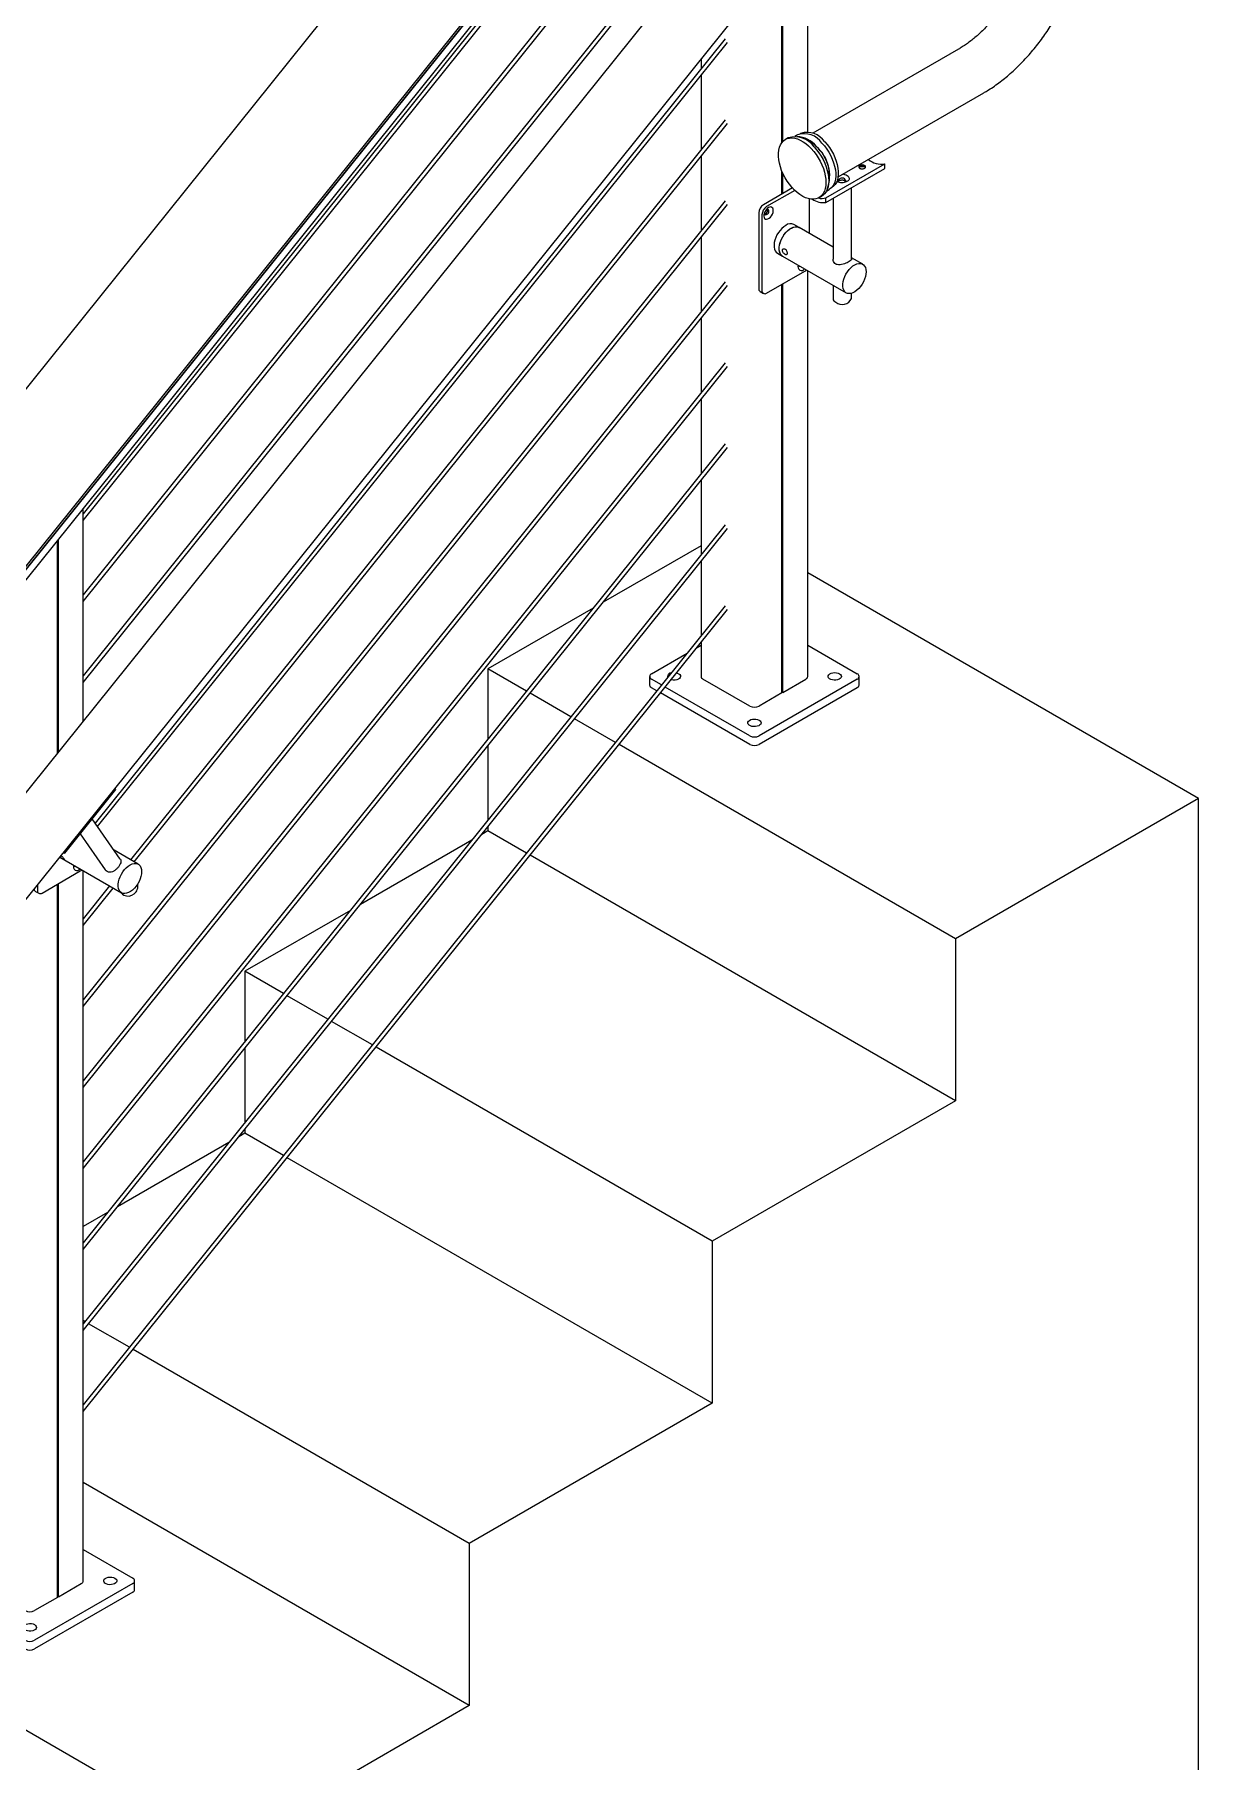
# Model space of a CAD drawing. Header units: inches. Extents: x 0.03 to 2.74, y 0.01 to 1.91.
# Drawn here: x 0.2746 to 0.419, y 0.3838 to 0.598 of the extents above; entities that cross this region are included whole.
import ezdxf

# ---------------------------------------------------------------- set-up
doc = ezdxf.new("R2010")
doc.units = ezdxf.units.IN
doc.header["$MEASUREMENT"] = 0

msp = doc.modelspace()

# ---------------------------------------------------------------- linework, layer by layer
at = {"linetype": 'Continuous', "lineweight": 15}
for p, q in [((0.3675282798055092, 0.6709984861717827), (0.1666186985616224, 0.4210688641144789)), ((0.3785636259328151, 0.6623621443081275), (0.1776540377750752, 0.4124325207544982)), ((0.3785926226327256, 0.6623208730026611), (0.1776830206472795, 0.412391251446295)), ((0.1777568329429984, 0.4128781000727161), (0.3786664211007383, 0.6628077176384486)), ((0.1781674328510307, 0.4116925530597294), (0.3790770348364768, 0.6616221736181127)), ((0.3602993969867275, 0.6376191742958668), (0.2806515188677748, 0.5385379699147034)), ((0.2806515188677748, 0.5377066740758829), (0.3605965543930593, 0.6371575353372463)), ((0.3602993969867275, 0.6275731521243598), (0.2806515188677748, 0.5284919477431964)), ((0.2806515188677748, 0.5276606479124447), (0.3605965543930593, 0.6271115131657393)), ((0.3575311593431454, 0.6140834628473366), (0.2806515188677748, 0.5184459215797583)), ((0.2806515188677748, 0.5176146257409379), (0.3572445732182069, 0.6128956545657802)), ((0.3570284461702328, 0.6078743357713087), (0.2065555062729919, 0.4206874311410502)), ((0.2130521221681622, 0.415468378546371), (0.3635234165683648, 0.60265325243604)), ((0.3705478083539432, 0.5858862957370476), (0.3705478083539432, 0.6027131798846208)), ((0.3673496880660267, 0.5845855974518831), (0.3673496880660267, 0.6010335036202471)), ((0.367465681779522, 0.5847187613841752), (0.367465681779522, 0.6011004653657271)), ((0.3602993969867275, 0.5974350776259766), (0.282120090405209, 0.500180766501963)), ((0.282431808386174, 0.4997372435567726), (0.3605965543930593, 0.5969734466512184)), ((0.389264175637501, 0.5961616207965746), (0.3711854453701449, 0.585724991963121)), ((0.3573078626295043, 0.5949211537549179), (0.3573078626295043, 0.5937136424738968)), ((0.3573078626295043, 0.5928823387718408), (0.3573078626295043, 0.5836676163104587)), ((0.374310188935088, 0.5803121865580843), (0.392388919202444, 0.5907488153915379)), ((0.3602993969867275, 0.5873890554544697), (0.2865326773874952, 0.4956239542139969)), ((0.2869891161415951, 0.4953604617696208), (0.3605965543930593, 0.5869274164958492)), ((0.368119434987305, 0.5851578047495852), (0.367771446932966, 0.5849569155218628)), ((0.3692959169727313, 0.5855483083197959), (0.3689552576026807, 0.5853516498514588)), ((0.3696647364664672, 0.5857131164361941), (0.3696016682984691, 0.5856767079577849)), ((0.3573078626295043, 0.5828363205922651), (0.3573078626295043, 0.5736215941389518)), ((0.3673496880660267, 0.5781954696923729), (0.3673496880660267, 0.5810032823155329)), ((0.367465681779522, 0.5782624314378528), (0.367465681779522, 0.5807361952673181)), ((0.3727898672071839, 0.5777357836213768), (0.3800975610374773, 0.5819544254732885)), ((0.3727898672071839, 0.5771527540875913), (0.3800975610374773, 0.581371395939503)), ((0.3800975610374773, 0.581371395939503), (0.3800975610374773, 0.5819544254732885)), ((0.3686456829161774, 0.5789436315942911), (0.3650413875862141, 0.576862916189576)), ((0.3689383117487272, 0.5786438184313166), (0.3654473759542272, 0.5766285440934723)), ((0.372871609692411, 0.5785676025401495), (0.3732122690624617, 0.5787642610084865)), ((0.3734763575094057, 0.5789648228691242), (0.3735394256774037, 0.5790012313475332)), ((0.3759796770436715, 0.5701219211414655), (0.3759796770436715, 0.5789941917940034)), ((0.3602993969867275, 0.5773430332829628), (0.2806515188677748, 0.4782618284028081)), ((0.2806515188677748, 0.4774305305680219), (0.3605965543930593, 0.5768813943243423)), ((0.3707599530225305, 0.5733035293775538), (0.3707599530225305, 0.5775880890806706)), ((0.3719377762954588, 0.5777398389876255), (0.3722857643497977, 0.5779407282153479)), ((0.3727898672071839, 0.5771527540875913), (0.3727898672071839, 0.5777357836213768)), ((0.373683088631014, 0.5776683995918989), (0.373683088631014, 0.5701225358988684)), ((0.3644614121048845, 0.5758583691917172), (0.3644614121048845, 0.5664820812993865)), ((0.3648674004728977, 0.5756239970956135), (0.3648674004728977, 0.5662477092032828)), ((0.369476824853003, 0.5740442647540848), (0.3688388559718524, 0.574412556349866)), ((0.373683088631014, 0.5716160403612486), (0.369476824853003, 0.5740442647540848)), ((0.3573078626295043, 0.5727902944288269), (0.3573078626295043, 0.5635755679755137)), ((0.3667884975235758, 0.5708608481287517), (0.3674264664047265, 0.5704925565329705)), ((0.3674264664047265, 0.5704925565329705), (0.3753141426302026, 0.565939097971094)), ((0.377364501078479, 0.5694908061922082), (0.3759796770436715, 0.5702902480909033)), ((0.3654473759542272, 0.5659127836508578), (0.370179977541201, 0.5686448563932143)), ((0.3705478083539432, 0.5183666892993971), (0.3705478083539432, 0.5686906449702427)), ((0.3602993969867275, 0.5672970071195247), (0.2806515188677748, 0.4682158047343269)), ((0.2806515188677748, 0.4673845066500452), (0.3605965543930593, 0.5668353721528353)), ((0.3646313131310175, 0.5661065483821744), (0.3650373014990307, 0.5658721762860708)), ((0.3673496880660267, 0.5163243301189212), (0.3673496880660267, 0.5670109726978001)), ((0.367465681779522, 0.5163912918644012), (0.367465681779522, 0.5670779344432801)), ((0.373683088631014, 0.5668806845896311), (0.373683088631014, 0.5652367913589257)), ((0.3759796770436715, 0.5652367913589257), (0.3759796770436715, 0.5658853204996344)), ((0.3573078626295043, 0.5627442722573199), (0.3573078626295043, 0.5535295458040067)), ((0.3602993969867275, 0.5572509849480177), (0.2806515188677748, 0.4581697805668544)), ((0.2806515188677748, 0.4573384827320683), (0.3605965543930593, 0.5567893499813285)), ((0.3573078626295043, 0.5526982480898475), (0.3573078626295043, 0.5434835216365342)), ((0.3602993969867275, 0.5472049607805453), (0.2806515188677748, 0.4481237563993818)), ((0.2806515188677748, 0.4472924585645958), (0.3605965543930593, 0.5467433238178903)), ((0.3573078626295043, 0.5426522239223749), (0.3573078626295043, 0.5334374984670445)), ((0.2806515257816279, 0.5128621622905514), (0.2806515257816279, 0.5391817829551235)), ((0.3602993969867275, 0.5371589386090383), (0.2806515188677748, 0.4380777322319093)), ((0.2806515188677748, 0.4372464363930889), (0.3605965543930593, 0.5366973016463834)), ((0.2774534054937115, 0.5088837444276937), (0.2774534054937115, 0.5352033611003347)), ((0.2775694061210598, 0.509028041855419), (0.2775694061210598, 0.5353476585280599)), ((0.3573078660864307, 0.5345667074964837), (0.3451802487044831, 0.5275655830050103)), ((0.3573078626295043, 0.5326061997549024), (0.3573078626295043, 0.5233914747985633)), ((0.4190255546150015, 0.5032329670966259), (0.3705478048970166, 0.5312185763183769)), ((0.3602993969867275, 0.5271129144415658), (0.2806515188677748, 0.4280317100604024)), ((0.2806515188677748, 0.4272004102296508), (0.3605965543930593, 0.5266512774789108)), ((0.3439333698667703, 0.526845775173539), (0.3308692019436011, 0.5193039915628715)), ((0.3511683610747677, 0.5187015020180795), (0.3555893898716917, 0.52125370761732)), ((0.3568362687094045, 0.5219735154487911), (0.3573078626295043, 0.522245760823959)), ((0.3573078626295043, 0.522560176335917), (0.3573078626295043, 0.5183666892993971)), ((0.3705478048970167, 0.5222457628196002), (0.3766873099086798, 0.5187015020180795)), ((0.3356515106774531, 0.5165432234954195), (0.3308692019436011, 0.5193039915628715)), ((0.3308692019436011, 0.5193039915628715), (0.3308692019436011, 0.510594076244666)), ((0.3509281288779528, 0.5183666912950383), (0.3509281288779528, 0.5172951152507769)), ((0.3769275386485682, 0.5172951132551357), (0.3769275386485682, 0.5183666892993971)), ((0.3411674310793446, 0.5133589504265655), (0.3361079459746263, 0.5162797290069993)), ((0.3524190667301725, 0.5173098595744136), (0.3511683610747677, 0.5180318765807146)), ((0.3518307012881036, 0.5165779396700743), (0.3511683610747677, 0.5169603005364533)), ((0.3633478600103942, 0.5099292254615571), (0.3522871400422033, 0.5163144431860129)), ((0.3633478600103942, 0.5110008015058186), (0.3528755054842723, 0.517046363090352)), ((0.3633478530965411, 0.5146837454026079), (0.3575480948263192, 0.5180318745850735)), ((0.3673496880660267, 0.5163243301189212), (0.3645078040592002, 0.5146837454026079)), ((0.3766873099086797, 0.5180318765807146), (0.3645078109730533, 0.5110008015058186)), ((0.3766873099086797, 0.5169603005364533), (0.3645078109730533, 0.5099292254615571)), ((0.367465681779522, 0.5163912918644012), (0.3703075657863486, 0.5180318765807146)), ((0.3466833480243096, 0.5101746793533528), (0.3416238663765178, 0.5130954559381453)), ((0.3308692019436011, 0.5097627775325239), (0.3308692019436011, 0.5005480530751762)), ((0.3888668019304532, 0.4858226897600093), (0.3471397867784094, 0.5099111828692914)), ((0.2783659303954028, 0.4964597164408669), (0.2846945811433088, 0.5043325002992284)), ((0.2846945811433088, 0.5043325002992284), (0.2845976765782287, 0.5044703747275744)), ((0.4190255546150015, 0.5032329670966259), (0.3888668019304532, 0.4858226897600093)), ((0.4190255546150015, 0.3625886412267956), (0.4190255546150015, 0.5032329670966259)), ((0.2852575623737132, 0.4957167173989323), (0.2817641998167743, 0.5006871352460226)), ((0.3308692019436011, 0.4992119437269178), (0.3301120244072627, 0.4987748344393225)), ((0.3308692019436011, 0.4997167533650514), (0.3308692019436011, 0.4992119437269178)), ((0.3356515106774531, 0.4964511756594657), (0.3308692019436011, 0.4992119437269178)), ((0.2802665486131923, 0.4988240688544374), (0.2833780867187101, 0.4943969008472465)), ((0.3288651455695499, 0.4980550266078513), (0.3150438070238955, 0.4900761377008708)), ((0.2777537363586171, 0.4959565739765945), (0.2854178600578873, 0.4915321695411023)), ((0.2781896478828565, 0.496498838856841), (0.2783659303954028, 0.4964597164408669)), ((0.2783659303954028, 0.4964597164408669), (0.2782690258303226, 0.496597590869213)), ((0.2874682185061638, 0.4950838797581822), (0.2844966859259651, 0.4967993090027928)), ((0.3888668019304532, 0.4657306419240556), (0.3361079459746263, 0.4961876811710456)), ((0.275551093381912, 0.4915058592127974), (0.2802836949688857, 0.4942379319551539)), ((0.2775694061210598, 0.404219134054638), (0.2775694061210598, 0.4926710120005366)), ((0.2806515257816279, 0.4061945274983515), (0.2806515257816279, 0.4942837185362167)), ((0.2747350305587022, 0.491699623944114), (0.2751410189267154, 0.4914652518480104)), ((0.2749711179005824, 0.4924950143836668), (0.2749711179005824, 0.4918407807732912)), ((0.2774534054937115, 0.4041521683178756), (0.2774534054937115, 0.4926040462637742)), ((0.2839326537898891, 0.4923895543048303), (0.2806515188677748, 0.4883078520712891)), ((0.2806515188677748, 0.4874765542365031), (0.2843890925439889, 0.4921260598644885)), ((0.2853735076902368, 0.4915577619282946), (0.2854455638672677, 0.4914552443701117)), ((0.3137969281861827, 0.4893563298693997), (0.3007104492590529, 0.4818016663903012)), ((0.3888668019304532, 0.4858226897600093), (0.3888668019304532, 0.4657306419240556)), ((0.305500926710345, 0.4790361826226474), (0.3007104492590529, 0.4818016663903012)), ((0.3007104492590529, 0.4818016663903012), (0.3007104492590529, 0.4730768736435515)), ((0.3110168471122365, 0.4758519095537934), (0.3059573620075182, 0.4787726881342272)), ((0.3165327640572015, 0.4726676384805807), (0.3114732824094098, 0.4755884150653732)), ((0.3007104492590529, 0.4722455759293923), (0.3007104492590529, 0.4630308514720446)), ((0.3587080492459049, 0.448320364587439), (0.3169892028113013, 0.4724041419965193)), ((0.3888668019304532, 0.4657306419240556), (0.3587080492459049, 0.448320364587439)), ((0.2987287038889624, 0.4605655808047205), (0.2849073722571611, 0.4525866958890223)), ((0.3007104492590529, 0.4617096180553562), (0.2999755896405283, 0.4612853926274741)), ((0.3007104492590529, 0.4621995517619197), (0.3007104492590529, 0.4617096180553562)), ((0.305500926710345, 0.4589441342877024), (0.3007104492590529, 0.4617096180553562)), ((0.3587080492459049, 0.428228316252494), (0.3059573620075182, 0.4586806397992821)), ((0.2836604865055952, 0.4518668840662688), (0.2806515223247013, 0.4501298460185332)), ((0.3587080492459049, 0.448320364587439), (0.3587080492459049, 0.428228316252494)), ((0.2808662631451285, 0.43834486818203), (0.2806515223247013, 0.4384688354189458)), ((0.2863821800900935, 0.4351605971088174), (0.2813226984423017, 0.4380813736936098)), ((0.3285492965613567, 0.4108180389158773), (0.2868386188441933, 0.4348971006247559)), ((0.3587080492459049, 0.428228316252494), (0.3285492965613567, 0.4108180389158773)), ((0.3285492965613567, 0.3907259945728634), (0.2806515223247013, 0.418376791075932)), ((0.2806515154108482, 0.4100735970272721), (0.2867910204225114, 0.4065293362257515)), ((0.3285492965613567, 0.4108180389158773), (0.3285492965613567, 0.3907259945728634)), ((0.2867910204225114, 0.4058597107883866), (0.2746115214868849, 0.3988286357134905)), ((0.2775694061210598, 0.404219134054638), (0.2804112763001803, 0.4058597107883866)), ((0.2870312491623997, 0.4051229494587732), (0.2870312491623997, 0.406194523507069)), ((0.2867910204225114, 0.4047881367400907), (0.2746115214868849, 0.3977570616651946)), ((0.2774534054937115, 0.4041521683178756), (0.2746115214868849, 0.4025115836015622)), ((0.2983905438768084, 0.3733157172362467), (0.2566880348770852, 0.3973900632449236)), ((0.3285492965613567, 0.3907259945728634), (0.2983905438768084, 0.3733157172362467))]:
    msp.add_line(p, q, dxfattribs=at)
at = {"linetype": 'Continuous', "lineweight": 15, "flags": 128}
for points in [[(0.3709796476187054, 0.5838433599738918), (0.3712938131036685, 0.5834862712889909), (0.371587769396014, 0.5830991733610625), (0.3718574027531459, 0.5826874908385854), (0.3720989174697113, 0.5822570156575494), (0.3723089326715431, 0.5818137872926031), (0.3724844892295137, 0.5813640248948724), (0.3726231258119186, 0.5809140434685413), (0.3727229065398893, 0.5804701580670988), (0.3727824140735398, 0.5800385999621348), (0.3728008256643509, 0.5796254328199223), (0.3727778854997579, 0.579236440924748), (0.3727138977892971, 0.5788771092186084), (0.3726097751615783, 0.5785524596365719), (0.372466983353459, 0.5782670590854518), (0.3722875135546326, 0.5780249156509997), (0.3720738893214814, 0.5778294267034493), (0.3718291112662518, 0.5776833389730142), (0.3715566224877886, 0.5775886966515391), (0.3712602325191512, 0.5775468373934323), (0.3709441173276133, 0.5775583364286286), (0.3706127017791603, 0.5776230424789419), (0.3702706527246361, 0.5777400418300356), (0.3699227545503875, 0.5779076982390564), (0.3695739091782638, 0.5781236529346354), (0.3692289977885554, 0.5783848725070864), (0.3688928669922866, 0.5786876968102831), (0.3685702389511264, 0.5790278668967438), (0.3682656422388568, 0.5794006208174919), (0.3679833496166948, 0.5798007135758737), (0.367727329636321, 0.5802225249051589), (0.3675011705874955, 0.5806601430919595), (0.3673080459287923, 0.5811074248519531), (0.3671506658906274, 0.5815580951236229), (0.3670312498198465, 0.5820058109365599), (0.3669514639550474, 0.5824443091070799), (0.3669124352542856, 0.5828674142233815), (0.3669147099119562, 0.5832691983189026), (0.3669582464449406, 0.5836440167990518), (0.367042450261872, 0.5839866082427315), (0.3671661252661639, 0.5842921702444901), (0.3673275429945405, 0.5845563993403203), (0.3675244357031844, 0.584775598789153), (0.3677540378508547, 0.5849466945444746), (0.3680131275820058, 0.5850672671936687), (0.3682980612960529, 0.5851356437756776), (0.3686048566136091, 0.5851508498856124), (0.3689291923764855, 0.5851126815295147), (0.3692665123554878, 0.5850216692067073), (0.3696120943889472, 0.5848790859001439), (0.3699610780381329, 0.584686947079004), (0.3703085752089016, 0.5844479388543118), (0.370649690893257, 0.5841654219728131), (0.3709796476187054, 0.5838433599738918)], [(0.3713276356730444, 0.5840442492016142), (0.3716418011580075, 0.5836871605167133), (0.371935757450353, 0.583300062588785), (0.3722053908074849, 0.5828883800663078), (0.3724469055240502, 0.5824579048852718), (0.3726569207258821, 0.5820146765203256), (0.3728324772838527, 0.5815649141225949), (0.3729711138662576, 0.5811149326962638), (0.3730708945942283, 0.5806710472948212), (0.3731304021278787, 0.5802394891898572), (0.3731488137186899, 0.5798263220476447), (0.3731258735540968, 0.5794373301524705), (0.3730618858436361, 0.5790779984463308), (0.3729577632159173, 0.5787533488642943), (0.372814971407798, 0.5784679483131743), (0.3726355016089716, 0.5782258048787221), (0.3724218773758204, 0.5780303159311717), (0.3722857643497977, 0.5779407282153479)], [(0.372311629074253, 0.5845015636300301), (0.3726181616653913, 0.5841521307529286), (0.372904014921901, 0.583772441088951), (0.37316486077174, 0.5833682585806158), (0.3733967444909341, 0.5829456905115556), (0.3735961400144009, 0.5825111715439829), (0.3737600398160412, 0.582071260138633), (0.3738859479948851, 0.5816326425460467), (0.3739719632413293, 0.5812019651532453), (0.3740167719232845, 0.5807857506525268), (0.374019710310853, 0.58039031421675), (0.3739807161793567, 0.5800216477287883), (0.3739003910340155, 0.5796853439406765), (0.3737799517129756, 0.579386488686927), (0.3736212234734557, 0.5791296329403631), (0.3734266123363355, 0.5789186491000011), (0.3732122690624617, 0.5787642610084865)], [(0.3726483613757416, 0.5846775022316688), (0.3729516375420688, 0.5843317855369422), (0.3732344556170666, 0.5839561314305947), (0.3734925220979585, 0.5835562519632826), (0.3737219375715952, 0.5831381825690675), (0.3739192174560128, 0.5827082780754305), (0.3740813680528182, 0.5822730570250924), (0.3742059349441602, 0.5818391098661382), (0.3742910375619949, 0.5814130071408429), (0.3743353691880861, 0.58100122763091), (0.3743382730063891, 0.5806099946954297), (0.374299700619932, 0.5802452443315366), (0.3742202258785224, 0.5799125213854959), (0.3741010725341594, 0.5796168438296389), (0.3739440312747965, 0.5793627187223018), (0.3737514942936069, 0.5791539785418917), (0.3735394256774037, 0.5790012313475332)], [(0.3744659995285987, 0.5800262364786768), (0.3743663363361308, 0.579944067947104), (0.374321354807848, 0.5798471755746136), (0.3743365030599949, 0.5797472458361869), (0.3743654928460523, 0.579700974898871)], [(0.3656793633812178, 0.5765079699954404), (0.365519757082354, 0.5763904984450196), (0.3653719942138541, 0.5762310785703753), (0.3652470194051791, 0.5760415254608535), (0.365154111047192, 0.5758359018194076), (0.3651001622514357, 0.5756294601683024), (0.3650891692250032, 0.5754375091886651), (0.3651219478025607, 0.5752742840305577), (0.3651960643078161, 0.5751518884576999), (0.3653060291414063, 0.5750794046286495), (0.3654436770428175, 0.5750622064489564), (0.3655988100787243, 0.5751015683015732), (0.3657599166837113, 0.575194573164968), (0.365915049719618, 0.5753343241030862), (0.3660526976210294, 0.5755104471669376), (0.3661626624546196, 0.5757098936903743), (0.366236785873728, 0.5759178663500077), (0.3662695575374323, 0.5761189328569198), (0.3662585645109999, 0.5762981915584009), (0.3662046157152436, 0.5764423452557623), (0.3661117073572565, 0.5765406991903762), (0.3659867394624345, 0.5765859634484436), (0.3658389696800817, 0.5765747759552307), (0.3656793633812178, 0.5765079699954404)], [(0.3678136767477141, 0.5743110379372496), (0.3675686359660666, 0.5741454955841909), (0.3673306404007303, 0.5739365443103257), (0.3671065485939824, 0.5736902033043261), (0.3669027973430611, 0.573413557640065), (0.366725242681544, 0.5731145547030467), (0.3665790077745797, 0.5728018086000513), (0.3664682893310015, 0.5724843127582536), (0.3663962815509422, 0.57217120440842), (0.3663650447626265, 0.5718714851620511), (0.3663754777669578, 0.5715937775061743), (0.3664272901821055, 0.5713460733142744), (0.3665189886157997, 0.5711355023155819), (0.3666479250623023, 0.5709681125343161), (0.3667884975235758, 0.5708608481287517)], [(0.3674264664047265, 0.5704925565329705), (0.3673632115626946, 0.5705338789561591), (0.3672169766557304, 0.5706777818374865), (0.3671062582121521, 0.5708674448853263), (0.3670342504320929, 0.5710974148219543), (0.3670030136437772, 0.5713610728321352), (0.3670134466481084, 0.571650826178413), (0.3670652590632562, 0.5719583517115094), (0.3671569574969504, 0.5722747954681803), (0.367285893943453, 0.5725910521018579), (0.3674483764052073, 0.57289803233166), (0.3676397172898101, 0.5731868984617893), (0.3678544131701921, 0.5734493398079168), (0.3680862899755331, 0.5736778042155685), (0.3683286827514424, 0.5738657295752656), (0.368574608506287, 0.5740076994916228), (0.3688170012821964, 0.5740996348739872), (0.3690488780875373, 0.5741388897272174), (0.3692635739679193, 0.5741243309682497), (0.3694549148525222, 0.5740563823211222), (0.369476824853003, 0.5740442647540848)], [(0.3674264664047265, 0.5704925565329705), (0.367404853699929, 0.5705055722566289), (0.3672503567385078, 0.5706373324585385), (0.367130415214891, 0.570816018561043), (0.3670484929694834, 0.5710364926236815), (0.367006926884633, 0.5712923992727263), (0.367006926884633, 0.5715763852573997), (0.3670484929694834, 0.5718802830864917), (0.367130415214891, 0.5721953425603709), (0.3672503567385078, 0.5725125062064497), (0.367404853699929, 0.5728226487950566), (0.3675894604916104, 0.5731168447852019), (0.3677988741882223, 0.573386631780358), (0.3680270728237129, 0.5736242540232879), (0.3682674744099289, 0.5738228659696132), (0.3685131789214741, 0.5739767598051871), (0.3687571204004784, 0.5740815131332747), (0.3689922674583366, 0.5741341047217441), (0.369211858346715, 0.5741330182712201), (0.3694095807177312, 0.5740782942933218), (0.369476824853003, 0.5740442647540848)], [(0.3693953450941938, 0.5693016462656811), (0.3694288081432084, 0.5693020263511331), (0.3694731743385651, 0.5693110120171488)], [(0.370179977541201, 0.5686448563932143), (0.3702931227472182, 0.5687230437164776), (0.3703711317517701, 0.5687926317249713)], [(0.3777892605576647, 0.5685519838783571), (0.3777684083767085, 0.5682569821202317), (0.3777064395113536, 0.5679463837531323), (0.3776051377357005, 0.5676291265436106), (0.3774674276096112, 0.5673143397638716), (0.3772972569432073, 0.5670110767434132), (0.3770995345721911, 0.5667280673751308), (0.3768799436838127, 0.5664734466815132), (0.3766447966259545, 0.5662545392639822), (0.3764008551469502, 0.5660776437554755), (0.3761551506354049, 0.5659478571923424), (0.375914749049189, 0.56586890338336), (0.3756865504136984, 0.5658430570818542), (0.3754771367170864, 0.5658710601694175), (0.3752925299254051, 0.5659521136947523), (0.3751380329639838, 0.5660838738966618), (0.3750180914403672, 0.5662625599991664), (0.3749361691949594, 0.5664830340618049), (0.3748946031101091, 0.5667389407108498), (0.3748946031101091, 0.5670229266955231), (0.3749361691949594, 0.5673268245246151), (0.3750180914403672, 0.5676418839984942), (0.3751380329639838, 0.5679590476445731), (0.3752925299254051, 0.56826919023318), (0.3754771367170864, 0.5685633862233251), (0.3756865504136984, 0.5688331732184815), (0.375914749049189, 0.5690707954614111), (0.3761551506354049, 0.5692694074077367), (0.3764008551469502, 0.5694233012433105), (0.3766447966259545, 0.5695280545713981), (0.3768799436838127, 0.5695806461598676), (0.3770995345721911, 0.5695795597093436), (0.3772972569432073, 0.5695248357314453), (0.3774674276096112, 0.5694180435884005), (0.3776051377357005, 0.5692622575278348), (0.3777064395113536, 0.5690619608589071), (0.3777684083767085, 0.5688229102208102), (0.3777892605576647, 0.5685519838783571)], [(0.3545322237061762, 0.5187015040137207), (0.3546671924895104, 0.518598754434251), (0.3547491320195509, 0.518478794444904), (0.3547719753902006, 0.5183505226098777), (0.3547340287074492, 0.5182234501552243), (0.3546380920818033, 0.5181070004987826), (0.3544912902388848, 0.5180098087801092), (0.3543045124973293, 0.5179390872465716), (0.3540916073049007, 0.5179000764520123), (0.3538683659020845, 0.5178956740674819), (0.3536513469670601, 0.5179262033868582), (0.3535943837313512, 0.5179406398554403)], [(0.3542848045590615, 0.5187995219278589), (0.3543542403857667, 0.5187794178382135), (0.3545322237061762, 0.5187015040137207)], [(0.3744833947830038, 0.5187015020180795), (0.3746183670232646, 0.5185987584255334), (0.3747003100102316, 0.5184787964405452), (0.3747231533808812, 0.5183505246055189), (0.3746851963273502, 0.5182234501552243), (0.3745892666155575, 0.5181069965075), (0.374442471686492, 0.5180098087801092), (0.3742556870310835, 0.5179390832552891), (0.374042788752508, 0.5179000764520123), (0.3738195473496917, 0.5178956740674819), (0.3736025215008142, 0.5179262073781407), (0.3734078204836037, 0.5179894013529983), (0.3732498735094844, 0.5180805822003185), (0.3731403995594645, 0.5181929846963671), (0.3730875154970859, 0.5183182670608465), (0.3730951414770576, 0.5184471415795211), (0.3731627105634252, 0.5185700451396669), (0.3732852240403958, 0.5186778736260403), (0.373453576363434, 0.5187626165347863), (0.3736552949415432, 0.5188179995699107), (0.3738754181966104, 0.518839911710501), (0.3740976156076083, 0.5188267245133225), (0.3743054183764474, 0.5187794198338548), (0.3744833947830038, 0.5187015020180795)], [(0.3645078109730533, 0.5129427200637157), (0.364642776299461, 0.5128399724798871), (0.364724719286428, 0.5127200104948989), (0.3647475626570776, 0.5125917386598726), (0.3647096125173997, 0.5124646682008605), (0.364613682805607, 0.5123482145531362), (0.3644668809626884, 0.5122510228344628), (0.364280103221133, 0.5121803013009252), (0.3640671980287044, 0.5121412905063659), (0.3638439566258881, 0.5121368881218356), (0.3636269307770106, 0.5121674214324944), (0.3634322366736533, 0.5122306193986343), (0.3632742896995339, 0.5123218002459545), (0.3631648088356609, 0.5124341987507207), (0.3631119247732823, 0.5125594811152001), (0.363119550753254, 0.5126883556338748), (0.3631871267534747, 0.5128112631853029), (0.3633096333165923, 0.512919087680394), (0.3634779925534835, 0.5130038345804224), (0.3636797111315927, 0.5130592176155467), (0.3638998274728069, 0.5130811257648547), (0.3641220248838047, 0.5130679385676761), (0.3643298276526438, 0.5130206338882084), (0.3645078109730533, 0.5129427200637157)], [(0.2794990625218785, 0.4948947198316552), (0.279532525570893, 0.4948950999171071), (0.2795768848523966, 0.4949040815918404)], [(0.2876987263685905, 0.4948700862218939), (0.2878031808612583, 0.4946732901807883), (0.2878685029453676, 0.4944372172087143), (0.2878928258805811, 0.4941686617477148), (0.2878754444538822, 0.4938753522427412), (0.2878168564626943, 0.4935657196057512), (0.2877187350594682, 0.493248669678227), (0.2875839149239757, 0.4929333257529106), (0.2874162816416602, 0.4926287671126912), (0.2872206472542809, 0.4923437476111339), (0.2870026396382629, 0.4920864661468166), (0.2867685365722231, 0.4918643291589939), (0.2865250721490829, 0.491683727097616), (0.2862792431881818, 0.4915498488166933), (0.2860381156473901, 0.4914665438708352), (0.2858086586906349, 0.4914362287204372), (0.2855974404783633, 0.4914597550264971), (0.2854105452013052, 0.491536449577711), (0.285253351837174, 0.491664110319303), (0.2851303958736048, 0.4918390702368983), (0.2850451895479735, 0.4920562812039466), (0.2850002080196907, 0.4923095095876464), (0.2849967234377273, 0.4925914560224521), (0.2850348464237327, 0.4928940188736387), (0.2851134845889169, 0.4932084918417888), (0.2852303840171685, 0.4935258354102202), (0.2853821569204676, 0.4938369083744007), (0.2855644475713597, 0.4941327652252506), (0.2857720152691934, 0.4944048956572296), (0.2859988864448884, 0.4946454680618666), (0.2862385344211161, 0.4948475690267634), (0.286484073000187, 0.4950053789624022), (0.2867284223965242, 0.4951143597073411), (0.2869645581353761, 0.4951713702708639), (0.2871857046407025, 0.4951747825808198), (0.2873854735122369, 0.4951244854625788), (0.2875581400796108, 0.4950219405001193), (0.2876987263685905, 0.4948700862218939)], [(0.2802836949688857, 0.4942379319551539), (0.280396847088756, 0.4943161232696997), (0.2804748491794548, 0.4943857052909454)], [(0.2854455638672677, 0.4914552443701117), (0.2855188092270322, 0.4913670183292533), (0.2856818586247409, 0.4912407821336726)], [(0.2845871052968354, 0.4065293362257515), (0.2847220775370962, 0.4064265926332054), (0.2848040205240632, 0.4063066306482171), (0.2848268708085659, 0.4061783628044733), (0.284788913755035, 0.4060512883541788), (0.2846929840432422, 0.4059348347064544), (0.2845461822003236, 0.405837642987781), (0.2843594113726213, 0.4057669254455259), (0.2841465061801927, 0.4057279146509666), (0.2839232647773764, 0.4057235122664363), (0.2837062389284989, 0.4057540455770951), (0.2835115379112885, 0.4058172395519526), (0.2833535909371692, 0.4059084203992728), (0.2832441169871492, 0.4060208228953214), (0.2831912329247706, 0.4061461052598009), (0.2831988589047423, 0.4062749797784755), (0.2832664349049631, 0.4063978873299037), (0.2833889345542275, 0.4065057078337123), (0.2835572937911187, 0.4065904547337407), (0.2837590123692279, 0.406645837768865), (0.2839791356242951, 0.4066677499094554), (0.2842013261214399, 0.4066545587209943), (0.284409128890279, 0.4066072540415267), (0.2845871052968354, 0.4065293362257515)], [(0.2746115214868849, 0.4007705542713875), (0.2747464937271457, 0.4006678106788414), (0.2748284367141127, 0.4005478486938532), (0.2748512731709092, 0.4004195728675445), (0.2748133299450845, 0.4002925063998148), (0.2747174002332917, 0.4001760527520906), (0.2745705983903731, 0.4000788610334171), (0.2743838137349646, 0.4000081355085971), (0.2741709085425361, 0.3999691247140378), (0.2739476671397197, 0.3999647223295075), (0.2737306412908422, 0.3999952556401663), (0.273535954101338, 0.4000584575975887), (0.2733780071272187, 0.4001496384449089), (0.2732685193494925, 0.4002620329583926), (0.2732156352871139, 0.4003873153228721), (0.2732232612670856, 0.4005161898415466), (0.2732908372673063, 0.4006390973929749), (0.273413350744277, 0.4007469258793483), (0.2735817099811682, 0.4008316727793768), (0.2737834285592774, 0.4008870558145011), (0.2740035379866384, 0.4009089599725266), (0.2742257423114894, 0.4008957767666304), (0.2744335450803285, 0.4008484720871628), (0.2746115214868849, 0.4007705542713875)]]:
    msp.add_lwpolyline(points, dxfattribs=at)
at = {"linetype": 'Continuous', "lineweight": 15}
for centre, radius, start, end in [((0.3689753210918103, 0.5824453900727309), 0.002844245840833764, 34.20379523347096, 107.5127768574793), ((0.3690752826548291, 0.5820889332833864), 0.003239916329686759, 38.36365734694385, 87.6755672339351), ((0.3701108328339982, 0.5830285483786642), 0.002648259432509599, 33.79479667309636, 107.9217321866586), ((0.3689157161405963, 0.581800072897989), 0.003521874758002097, 40.2329052959765, 82.44101218605742), ((0.3704709732158819, 0.5832201522316466), 0.002620093170339973, 33.79483327970442, 107.9214596283103), ((0.3683384243776236, 0.5804086111699285), 0.004909974220712051, 342.8979603819755, 48.30444074207443), ((0.3684339312183537, 0.5804586310187364), 0.004835434822756294, 339.9148163979214, 48.85228334465135), ((0.3773154670844276, 0.581152096543976), 0.0005223599956661093, 40.8995406273027, 140.7601153284634), ((0.3796148512322217, 0.5842503203684398), 0.002346090817865326, 228.8601380958647, 281.8734472668824), ((0.3748096649544296, 0.579699415075061), 0.0004742553687339758, 1.742829283084935, 136.4390863299886), ((0.3657205913499585, 0.5758010797130373), 0.001260481834693677, 122.6050167739004, 177.3949830804684), ((0.3661265797179719, 0.5755667076169336), 0.001260481834693767, 122.6050167739068, 177.3949830804685), ((0.3653344792028921, 0.576023936156702), 0.0003923207935806313, 235.8024586008159, 64.20309461591195), ((0.3650499840378998, 0.5761881724479666), 0.0005159877327296032, 278.5531536543722, 21.45251414465607), ((0.3724963941596117, 0.5796027364275355), 0.002467496686054549, 236.5030467483097, 276.8306734855079), ((0.3722793528693146, 0.5791880588225247), 0.001539392136214567, 254.6235623132089, 289.3679655635835), ((0.3684146778258939, 0.5734689778421503), 0.001034537336074224, 65.79408203758025, 125.5164774493411), ((0.369770290671362, 0.5691407493737201), 0.000436992070884598, 150.1447679666837, 329.8598908763448), ((0.3695255126063531, 0.5693979673474252), 0.0001613071943711854, 207.6263280476954, 291.020663959856), ((0.3648633084031409, 0.5664377094985167), 0.0004043383376142345, 173.6997131701326, 234.9867949567068), ((0.365220970199667, 0.5661903484862528), 0.0003581924113460077, 170.7850125454969, 309.2036442212896), ((0.3742453482947417, 0.5652851889604619), 0.0005643387788284926, 184.919719862458, 246.3996902830017), ((0.3748149966137709, 0.5657741997831152), 0.001282687927043534, 231.6658112327037, 335.2303910129537), ((0.3512954311519358, 0.518366689299397), 0.0003581150109992821, 110.7830477086381, 249.2169522913628), ((0.3536217531971238, 0.5183308859841399), 0.0004676549130090516, 90.73751122274139, 191.6738934793835), ((0.3577183587063837, 0.5184076318658051), 0.0004125328143038723, 185.6958001890299, 245.623675318138), ((0.3701373115454791, 0.5184076399041733), 0.0004125343401352183, 294.3747588796195, 354.3030989799637), ((0.3765602300399427, 0.5183666892993971), 0.0003581184854622751, 290.7845123375309, 69.21548766244895), ((0.3513385894811629, 0.5173360323645475), 0.0004124949902567466, 185.692771278543, 245.6267042286347), ((0.3674076883797009, 0.516279395649497), 0.0001260317314516883, 62.60326477330989, 117.3967352267125), ((0.3765170476163593, 0.5173360526836824), 0.0004125274831251788, 294.3764180902579, 354.3045639380609), ((0.3639278285778706, 0.5158030980564385), 0.001260683117433271, 242.6097575044309, 297.3902424955752), ((0.3639278354917237, 0.5121201578235315), 0.001260686370572482, 242.6098341100759, 297.3901658899302), ((0.3639278354917237, 0.5110485817792713), 0.001260686370573665, 242.6098341101037, 297.3901658899023), ((0.2798740043988077, 0.4947338195460772), 0.000436993566887852, 150.1452726476534, 329.8605192708952), ((0.2796292321881949, 0.4949910609497044), 0.0001613263711169038, 207.6323952760634, 291.0145967315941), ((0.2862024877097853, 0.4923590219222898), 0.001233497008120014, 245.0342968112358, 12.05566708146839), ((0.2749193100140324, 0.491996947637794), 0.0003498003666097355, 180.2476679153413, 238.2096116879302), ((0.27532468247988, 0.4917834144507827), 0.0003581882280199994, 170.7839956080231, 309.2052526372377), ((0.2802410135077281, 0.406235488236631), 0.0004125507351863596, 294.3750310876165, 354.3019117820645), ((0.2866639405537743, 0.4061945235070691), 0.0003581184854622948, 290.7845123375392, 69.21548766245212), ((0.2866207635059877, 0.4051638850301759), 0.0004125217510945282, 294.3759591084061, 354.3050229199531), ((0.2775114135129667, 0.4041071544934114), 0.0001261053715189597, 62.62100920315673, 117.3868763967835), ((0.2740315460055553, 0.4036309276198875), 0.00126067545002831, 242.6095769488996, 297.3904230511021), ((0.2740315460055553, 0.3999480147621758), 0.001260706553318093, 242.6103093678316, 297.3896906321701), ((0.2740315460055553, 0.3988764407138799), 0.001260706553317995, 242.6103093678292, 297.3896906321724)]:
    msp.add_arc(centre, radius, start, end, dxfattribs=at)
for points, knots in [([(0.3987500927153426, 0.6125918547697291), (0.3987492883048654, 0.6124894724426723), (0.3987469436754537, 0.6121910568674849), (0.398720350978582, 0.6116750628834102), (0.3986593767142311, 0.611037706182647), (0.3985663944824301, 0.6103770104235428), (0.3984414036310924, 0.609696517535873), (0.3982840570803014, 0.6089993130075346), (0.3980944417896331, 0.6082887557760844), (0.3978728254214941, 0.6075682357359061), (0.3976197690968349, 0.606841178792947), (0.3973360282559448, 0.6061110379559318), (0.3970225724538799, 0.6053812581665888), (0.3966806023247058, 0.6046552539965329), (0.3963114891308034, 0.6039364064993854), (0.3959168215111749, 0.6032280221075755), (0.3954983521361649, 0.6025333573953074), (0.3950580030111853, 0.6018556037615337), (0.3945978634511801, 0.6011978423379889), (0.3941202265270635, 0.6005629617109988), (0.3936274178543203, 0.5999537712941396), (0.3931219782893928, 0.5993728503859647), (0.3926065397833759, 0.5988226501598634), (0.3920838440818746, 0.5983054112243414), (0.3915567835239592, 0.5978231176963085), (0.3910283146951537, 0.5973775909126338), (0.3905014458117207, 0.5969701508382068), (0.3899794246267818, 0.5966025662679444), (0.3895674719222415, 0.5963391962023742), (0.389331300776344, 0.5962009215541807), (0.389264175637501, 0.5961616207965746)], [0, 0, 0, 0, 0.01901213321233575, 0.05541500013917032, 0.0919419759598565, 0.1286153252485115, 0.1654371640736038, 0.202403870733855, 0.239506839095746, 0.2767337374984115, 0.3140702619904889, 0.3515014192458667, 0.3890111019921626, 0.42658184434449, 0.4641965844741553, 0.5018383394679972, 0.5394895387092726, 0.5771298137477173, 0.6147391394917369, 0.6523002862909295, 0.6897954169202791, 0.7272083786457405, 0.7645213561221895, 0.8017192677073945, 0.8387862269853359, 0.8757091616476621, 0.9124775651340253, 0.9490848093922416, 0.9855287604005133, 1, 1, 1, 1]), ([(0.392388919202444, 0.5907488153915379), (0.3925237797135596, 0.5908280914168814), (0.3929075776670403, 0.5910537021315021), (0.3935336373123592, 0.5914590803047266), (0.3942627579241952, 0.5919763546909668), (0.3949798671486349, 0.5925333605835935), (0.3956834795573345, 0.5931274495936365), (0.3963719685582668, 0.5937567540893679), (0.3970437639037748, 0.5944192341054925), (0.3976974212396299, 0.595112862308679), (0.398331523708389, 0.5958356357565718), (0.3989447068587239, 0.5965855238176835), (0.3995356170489215, 0.5973605190480781), (0.4001029654197252, 0.5981585581738122), (0.4006454467680448, 0.5989776009348029), (0.4011618007317952, 0.599815573046716), (0.4016508023715979, 0.600670371743761), (0.4021112302303733, 0.6015398717204511), (0.4025418748863768, 0.6024219333712871), (0.4029416092931417, 0.6033144063866165), (0.4033093059896061, 0.6042151771238289), (0.4036438951267092, 0.6051221358012242), (0.4039443138716916, 0.6060331816186042), (0.404209538367756, 0.606946206551374), (0.4044385391604211, 0.6078591248180303), (0.4046303415076882, 0.6087698230940375), (0.4047838834873795, 0.6096761964915485), (0.4048983189328527, 0.6105761133666845), (0.4049721910324487, 0.6114671696424926), (0.4049981218663057, 0.6121371238537358), (0.4049997374537614, 0.6125094695620402), (0.4050000949272848, 0.6125918567653703)], [0, 0, 0, 0, 0.0196219556897504, 0.05584189452281097, 0.09202390756665456, 0.1281711241300383, 0.1642645251990899, 0.2002944291835942, 0.2362567344976183, 0.2721529217257733, 0.3079873881447318, 0.3437670029780049, 0.3795000919541142, 0.4151965304354046, 0.4508665049624665, 0.4865203389163017, 0.5221697420955101, 0.5578246129464576, 0.5934935824519165, 0.6291874312557192, 0.6649177777279525, 0.7006953519578487, 0.7365315662064591, 0.7724362974682464, 0.8084185830944403, 0.8444865119390793, 0.8806447564565921, 0.9168954505414065, 0.9532349376406842, 0.9896525121267464, 1, 1, 1, 1]), ([(0.3757272660946172, 0.5801402735983429), (0.3757020778952331, 0.5801921475388441), (0.3756515784993301, 0.5802961487268), (0.3754393466624831, 0.5804467080858059), (0.3751807518388269, 0.5805768972066407), (0.3749810598982234, 0.5806286100120766), (0.3748963246595315, 0.5806505532958103)], [0, 0, 0, 0, 0.2636912083950542, 0.5286700540131047, 0.8000006642475309, 1, 1, 1, 1]), ([(0.3770178888809074, 0.5813738471708754), (0.3769880009423686, 0.5813953004112565), (0.3769282315664646, 0.5814382022255465), (0.3768905638807887, 0.5815246297470242), (0.3768978442028078, 0.5816136656437952), (0.3769526715032088, 0.581695183704378), (0.3770479345455638, 0.5817574629367016), (0.377172662275352, 0.5817934832057416), (0.3773130965827369, 0.5818006629362771), (0.3774540438001766, 0.5817802727829433), (0.3775793668663742, 0.581736557187096), (0.3776745027507003, 0.5816758726568158), (0.3777291021791448, 0.5816049234201066), (0.3777373826149991, 0.5815297775716263), (0.3776980139213251, 0.5814564442693132), (0.3776152629002583, 0.5813914151981611), (0.377498989821057, 0.5813414281633098), (0.3773620870106685, 0.5813124637067311), (0.3772199751306584, 0.5813101043481402), (0.3771007028219334, 0.5813327358650685), (0.3770415521210163, 0.581362100033999), (0.3770178888809074, 0.5813738471708754)], [0, 0, 0, 0, 0.05344203507822492, 0.1068724455355852, 0.1605300358670373, 0.2143432269910748, 0.267906326769551, 0.3212118257561003, 0.3746439817185548, 0.4283973199600531, 0.4821625037234208, 0.5356150042645043, 0.5889151759254078, 0.6424636412511386, 0.6962686618024926, 0.7499473628607821, 0.8033047043346354, 0.8566502980047405, 0.9103076993634627, 0.9641185917839309, 1, 1, 1, 1]), ([(0.3777114866241182, 0.5814966116902973), (0.3776813059283808, 0.581507676945214), (0.3775815397749008, 0.5815442545619104), (0.3773770513302575, 0.5815704995679042), (0.3771297163491938, 0.5815706290566889), (0.3769850702689189, 0.5815273411167218), (0.3769151697653683, 0.581506422134364)], [0, 0, 0, 0, 0.1228675986113285, 0.4061545766680361, 0.7130230280474638, 1, 1, 1, 1]), ([(0.3741650948138856, 0.57981086968469), (0.3742078050308799, 0.5797779112047914), (0.374324728531749, 0.5796876840618671), (0.3746028164629522, 0.5796258448558822), (0.3749288452542155, 0.5796265639824463), (0.3752225052459819, 0.5796875223630987), (0.3754533354888859, 0.5797748200985334), (0.3756183534351286, 0.5798756322406967), (0.3757156282227362, 0.5799840557306697), (0.3757404724336154, 0.5800720892632841), (0.375730244123039, 0.5801248980360655), (0.3757272660946172, 0.5801402735983429)], [0, 0, 0, 0, 0.09029787848628368, 0.2471994950313004, 0.404099187615129, 0.5297335442974267, 0.6363794868767558, 0.7433200270844152, 0.8442901815613781, 0.9546642369341609, 0.9999999999999999, 0.9999999999999999, 0.9999999999999999, 0.9999999999999999]), ([(0.3743482704379748, 0.5797418584294333), (0.3743614361766199, 0.5797666443894995), (0.3743864996879305, 0.5798138292233483), (0.3744404086689353, 0.5798484892249997), (0.3744659995285987, 0.579864942499049)], [0, 0, 0, 0, 0.5252950587009482, 1, 1, 1, 1]), ([(0.3743482704379748, 0.5797418584294333), (0.3743614361766199, 0.5797666443894995), (0.3743864996879305, 0.5798138292233483), (0.3744404086689353, 0.5798484892249997), (0.3744659995285987, 0.579864942499049)], [0, 0, 0, 0, 0.5252950587009482, 1, 1, 1, 1]), ([(0.3744659995285987, 0.579864942499049), (0.3745094978155611, 0.5798850167963425), (0.3745964890666639, 0.579925162934467), (0.3747626274175936, 0.5799434408312425), (0.3749322917072735, 0.57992978667053), (0.3750917696820071, 0.5798858042569499), (0.3752151585767958, 0.5798187547615911), (0.3752855218130158, 0.5797608116723152), (0.3752951488998532, 0.5797267558653578), (0.3752965261324982, 0.5797218839066973)], [0, 0, 0, 0, 0.1618647305742521, 0.3237096539968972, 0.4862845443467331, 0.6493475890751748, 0.8116105857705218, 0.9730493704241567, 0.9999999999999999, 0.9999999999999999, 0.9999999999999999, 0.9999999999999999]), ([(0.3744659995285987, 0.579864942499049), (0.3745094969301506, 0.579885016704431), (0.3745964864105406, 0.5799251626587437), (0.3747626380605334, 0.5799434419360505), (0.3749322515441428, 0.5799297825013298), (0.3750919197911987, 0.5798858198392829), (0.3752146026638873, 0.5798186970541316), (0.3752836979403794, 0.5797634767888165), (0.3752932121427103, 0.5797322638368146), (0.3752938504713476, 0.5797301696916173)], [0, 0, 0, 0, 0.1643864837270566, 0.3287528517192413, 0.4938605590753026, 0.6594640259555681, 0.824254980545438, 0.9882088823758718, 0.9999999999999999, 0.9999999999999999, 0.9999999999999999, 0.9999999999999999]), ([(0.3677269770298128, 0.5707116443154828), (0.3677585597311365, 0.5706962755663395), (0.3678217094480559, 0.5706655457010298), (0.3678986286041002, 0.5706670291546754), (0.367954702646806, 0.5707065601973458), (0.3679858742935076, 0.5707856185133754), (0.3679906993998063, 0.5708953003027598), (0.3679696337230265, 0.5710225141303802), (0.3679236667261265, 0.5711531850458001), (0.3678540127153793, 0.571272372060756), (0.3677649501956393, 0.5713638948962639), (0.3676655798677607, 0.5714153726950043), (0.3675675412624932, 0.5714224446379667), (0.3674827097317502, 0.5713861017101941), (0.3674237110487934, 0.571310996256973), (0.3674011448396592, 0.5712071483945529), (0.3674183899455922, 0.5710883608926882), (0.3674717042925873, 0.5709668606172685), (0.3675532006636121, 0.5708538241087809), (0.3676438924193773, 0.5707652117969678), (0.3677021121867756, 0.5707276755276657), (0.3677269770298128, 0.5707116443154828)], [0, 0, 0, 0, 0.0529529803995658, 0.1058796614002335, 0.1594781148453827, 0.2135344712041309, 0.2668720503480561, 0.3194570102937513, 0.372383296646579, 0.4262285293101704, 0.4801759972890454, 0.5331999181620423, 0.5857249567840697, 0.6389415059456405, 0.6929681025927067, 0.746673818538913, 0.7994481293510272, 0.8521125997594771, 0.9056283021877263, 0.959695176430379, 1, 1, 1, 1]), ([(0.3740194130151696, 0.5695039026737869), (0.3739449033911318, 0.5695621573366164), (0.3737962059884047, 0.5696784150304559), (0.3736910706645469, 0.5699141223737875), (0.3736958511588572, 0.5700644533876903), (0.373697704516472, 0.5701227354629903)], [0, 0, 0, 0, 0.3807914276111911, 0.7599380214005745, 1, 1, 1, 1]), ([(0.3759644250837281, 0.5701221925486714), (0.3759661360010123, 0.5700976450081262), (0.3759708907216565, 0.5700294262234532), (0.3758319730423991, 0.5699056417037844), (0.375582026622407, 0.5697501089135903), (0.3752738113280553, 0.5696041406086725), (0.374930434049432, 0.5694781988459953), (0.3745576039230591, 0.5693961697857581), (0.3742368158398808, 0.5694020861185033), (0.3740755984720118, 0.5694775892637367), (0.3740194130151696, 0.5695039026737869)], [0, 0, 0, 0, 0.08532476137591422, 0.237121576919446, 0.3731247435004984, 0.4963804543302445, 0.6236454331245682, 0.7659451338162135, 0.9184301309685138, 1, 1, 1, 1]), ([(0.2777781422600679, 0.495986938275804), (0.2778040812356782, 0.4959643998212163), (0.2778601653333302, 0.4959156681786482), (0.2779713329652193, 0.4958406137912919), (0.2780799698765688, 0.4957731435290282), (0.2781402606914278, 0.495737936450117), (0.2781660094191002, 0.495722900370589)], [0, 0, 0, 0, 0.2374406417907651, 0.5133835792438398, 0.7921780667881679, 0.9999999999999999, 0.9999999999999999, 0.9999999999999999, 0.9999999999999999]), ([(0.2781660094191001, 0.495722900370589), (0.278196115188886, 0.4957058121161476), (0.2782563128802351, 0.4956716434676171), (0.2783100001654191, 0.4956468885873164), (0.2783312184693436, 0.4956491787440429), (0.2783176358670536, 0.4956839181316095), (0.2782732787337215, 0.4957492578171983), (0.2782043841522353, 0.4958371546093186), (0.2781166600707696, 0.4959374124963027), (0.2780171469462742, 0.496033716694411), (0.2779368561053637, 0.4961005618699501), (0.2778971472790842, 0.4961213153812377), (0.2778894138118943, 0.4961253572181202)], [0, 0, 0, 0, 0.1073604868967035, 0.2146715895076258, 0.3233364981772798, 0.4329334843686193, 0.541081356646158, 0.6476959753245036, 0.7549985983253237, 0.8641694794587993, 0.9735464134197134, 1, 1, 1, 1]), ([(0.2852561381199742, 0.4957154799794115), (0.2852584964201532, 0.4957131971329622), (0.2853180332700606, 0.4956555651624338), (0.2853480819604806, 0.4955058268458531), (0.2853319639121754, 0.4952568975766079), (0.2851890736823723, 0.4949580872159732), (0.2849669297217771, 0.4946616105211049), (0.2847097554165694, 0.4944084214821995), (0.2844281738283619, 0.4942048554206023), (0.2841205607194272, 0.4940731572599084), (0.2838428805445776, 0.4940589496410287), (0.2836859649914225, 0.4941326801228814), (0.2836312789331651, 0.4941583756600341)], [0, 0, 0, 0, 0.004289821794583201, 0.108299392325757, 0.2295154104255759, 0.3573803696240196, 0.4719457988260858, 0.575771622936232, 0.6829735095987268, 0.8028416350835588, 0.9312890684641582, 1, 1, 1, 1]), ([(0.2836312789331651, 0.4941583756600341), (0.2835469285416575, 0.4942126011576022), (0.2834495338640511, 0.4942752123056871), (0.2833915313923331, 0.4943854743082058), (0.283383762992107, 0.4944002419437896)], [0, 0, 0, 0, 0.8660677727020338, 1, 1, 1, 1])]:
    msp.add_open_spline(points, degree=3, knots=knots, dxfattribs=at)

doc.saveas('drawing.dxf')
